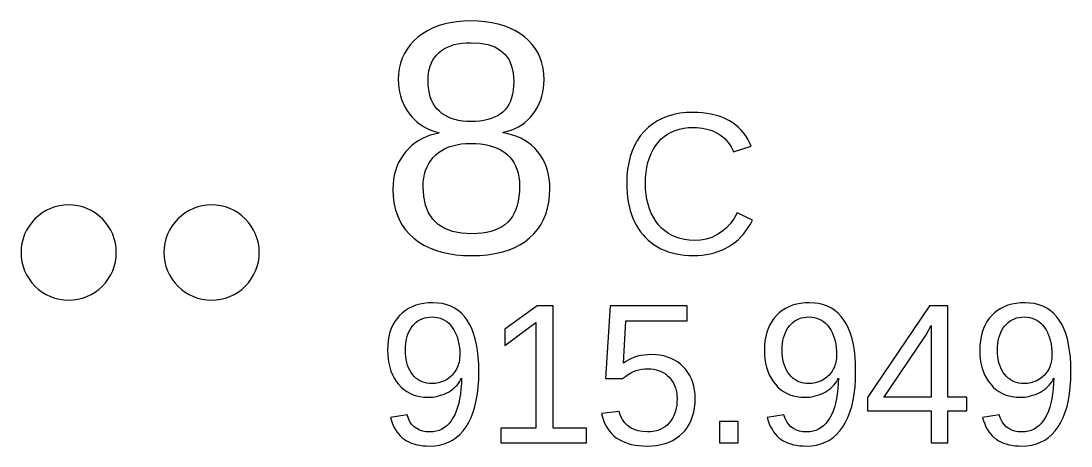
# Model space of a CAD drawing. Header units: metres. Extents: x -61 to 817, y 39 to 684.
# Drawn here: x 521.39 to 543.43, y 39.33 to 48.26 of the extents above; entities that cross this region are included whole.
import ezdxf

# ---------------------------------------------------------------- set-up
doc = ezdxf.new("R2010")
doc.units = ezdxf.units.M

msp = doc.modelspace()

# ---------------------------------------------------------------- linework, layer by layer
for p, q in [((530.835, 48.26), (530.684, 48.2558)), ((530.99, 48.2559), (530.835, 48.26)), ((529.923, 48.0544), (529.821, 47.9914)), ((530.033, 48.1089), (529.923, 48.0544)), ((530.149, 48.1551), (530.033, 48.1089)), ((530.272, 48.1929), (530.149, 48.1551)), ((530.402, 48.2223), (530.272, 48.1929)), ((530.54, 48.2432), (530.402, 48.2223)), ((530.684, 48.2558), (530.54, 48.2432)), ((531.137, 48.2435), (530.99, 48.2559)), ((531.277, 48.2229), (531.137, 48.2435)), ((531.409, 48.1941), (531.277, 48.2229)), ((531.535, 48.157), (531.409, 48.1941)), ((531.652, 48.1116), (531.535, 48.157)), ((531.762, 48.058), (531.652, 48.1116)), ((531.865, 47.9961), (531.762, 48.058)), ((529.639, 47.8419), (529.563, 47.7587)), ((529.726, 47.92), (529.639, 47.8419)), ((529.821, 47.9914), (529.726, 47.92)), ((531.961, 47.926), (531.865, 47.9961)), ((532.048, 47.8491), (531.961, 47.926)), ((532.124, 47.7664), (532.048, 47.8491)), ((529.496, 47.6703), (529.44, 47.5767)), ((529.563, 47.7587), (529.496, 47.6703)), ((530.12, 47.5522), (530.168, 47.6)), ((530.168, 47.6), (530.221, 47.6429)), ((530.221, 47.6429), (530.28, 47.6806)), ((530.28, 47.6806), (530.344, 47.7134)), ((530.344, 47.7134), (530.413, 47.7411)), ((530.413, 47.7411), (530.487, 47.7637)), ((530.487, 47.7637), (530.566, 47.7814)), ((530.566, 47.7814), (530.651, 47.794)), ((530.651, 47.794), (530.74, 47.8015)), ((530.74, 47.8015), (530.835, 47.804)), ((530.835, 47.804), (531.024, 47.794)), ((531.024, 47.794), (531.191, 47.7639)), ((531.191, 47.7639), (531.336, 47.7137)), ((531.336, 47.7137), (531.458, 47.6434)), ((531.458, 47.6434), (531.559, 47.5531)), ((532.19, 47.6779), (532.124, 47.7664)), ((532.246, 47.5836), (532.19, 47.6779)), ((529.394, 47.4781), (529.359, 47.3743)), ((529.44, 47.5767), (529.394, 47.4781)), ((529.984, 47.3113), (530.01, 47.379)), ((530.01, 47.379), (530.041, 47.4417)), ((530.041, 47.4417), (530.077, 47.4994)), ((530.077, 47.4994), (530.12, 47.5522)), ((531.559, 47.5531), (531.637, 47.4427)), ((531.637, 47.4427), (531.692, 47.3122)), ((532.292, 47.4835), (532.246, 47.5836)), ((532.328, 47.3776), (532.292, 47.4835)), ((532.353, 47.2659), (532.328, 47.3776)), ((529.333, 47.2653), (529.318, 47.1512)), ((529.359, 47.3743), (529.333, 47.2653)), ((529.942, 47.0786), (529.95, 47.1611)), ((529.95, 47.1611), (529.964, 47.2387)), ((529.964, 47.2387), (529.984, 47.3113)), ((531.692, 47.3122), (531.726, 47.1617)), ((531.726, 47.1617), (531.737, 46.991)), ((532.369, 47.1484), (532.353, 47.2659)), ((529.318, 47.1512), (529.313, 47.032)), ((529.313, 47.032), (529.316, 46.942)), ((529.316, 46.942), (529.324, 46.8545)), ((529.939, 46.991), (529.942, 47.0786)), ((529.942, 46.9021), (529.939, 46.991)), ((531.737, 46.991), (531.734, 46.8952)), ((532.374, 47.025), (532.369, 47.1484)), ((532.371, 46.935), (532.374, 47.025)), ((529.324, 46.8545), (529.338, 46.7696)), ((529.338, 46.7696), (529.358, 46.6872)), ((529.951, 46.818), (529.942, 46.9021)), ((529.965, 46.7387), (529.951, 46.818)), ((529.985, 46.6642), (529.965, 46.7387)), ((531.711, 46.7217), (531.692, 46.6441)), ((531.726, 46.8054), (531.711, 46.7217)), ((531.734, 46.8952), (531.726, 46.8054)), ((532.328, 46.6802), (532.348, 46.7626)), ((532.348, 46.7626), (532.363, 46.8475)), ((532.363, 46.8475), (532.371, 46.935)), ((529.358, 46.6872), (529.383, 46.6075)), ((529.383, 46.6075), (529.414, 46.5303)), ((529.414, 46.5303), (529.451, 46.4556)), ((530.012, 46.5946), (529.985, 46.6642)), ((530.044, 46.5297), (530.012, 46.5946)), ((530.082, 46.4697), (530.044, 46.5297)), ((531.635, 46.507), (531.598, 46.4476)), ((531.666, 46.5725), (531.635, 46.507)), ((531.692, 46.6441), (531.666, 46.5725)), ((532.235, 46.4486), (532.272, 46.5233)), ((532.272, 46.5233), (532.303, 46.6005)), ((532.303, 46.6005), (532.328, 46.6802)), ((529.451, 46.4556), (529.493, 46.3835)), ((529.493, 46.3835), (529.541, 46.314)), ((529.541, 46.314), (529.594, 46.2487)), ((530.125, 46.4144), (530.082, 46.4697)), ((530.175, 46.364), (530.125, 46.4144)), ((530.23, 46.3187), (530.175, 46.364)), ((530.289, 46.2787), (530.23, 46.3187)), ((530.354, 46.244), (530.289, 46.2787)), ((531.454, 46.3053), (531.396, 46.2684)), ((531.508, 46.347), (531.454, 46.3053)), ((531.556, 46.3943), (531.508, 46.347)), ((531.598, 46.4476), (531.556, 46.3943)), ((532.091, 46.2419), (532.144, 46.307)), ((532.144, 46.307), (532.192, 46.3765)), ((532.192, 46.3765), (532.235, 46.4486)), ((535.097, 46.296), (534.976, 46.2618)), ((535.225, 46.3205), (535.097, 46.296)), ((535.36, 46.3351), (535.225, 46.3205)), ((535.502, 46.34), (535.36, 46.3351)), ((535.602, 46.3378), (535.502, 46.34)), ((535.698, 46.3312), (535.602, 46.3378)), ((535.79, 46.3201), (535.698, 46.3312)), ((535.879, 46.3047), (535.79, 46.3201)), ((535.964, 46.2848), (535.879, 46.3047)), ((536.045, 46.2605), (535.964, 46.2848)), ((529.594, 46.2487), (529.65, 46.1886)), ((529.65, 46.1886), (529.711, 46.1339)), ((529.711, 46.1339), (529.776, 46.0845)), ((529.776, 46.0845), (529.845, 46.0404)), ((530.423, 46.2147), (530.354, 46.244)), ((530.497, 46.1907), (530.423, 46.2147)), ((530.576, 46.172), (530.497, 46.1907)), ((530.659, 46.1587), (530.576, 46.172)), ((530.748, 46.1507), (530.659, 46.1587)), ((530.841, 46.148), (530.748, 46.1507)), ((530.936, 46.1505), (530.841, 46.148)), ((531.025, 46.1579), (530.936, 46.1505)), ((531.11, 46.1702), (531.025, 46.1579)), ((531.189, 46.1873), (531.11, 46.1702)), ((531.263, 46.2095), (531.189, 46.1873)), ((531.332, 46.2365), (531.263, 46.2095)), ((531.396, 46.2684), (531.332, 46.2365)), ((531.837, 46.0374), (531.907, 46.0801)), ((531.907, 46.0801), (531.972, 46.1284)), ((531.972, 46.1284), (532.034, 46.1823)), ((532.034, 46.1823), (532.091, 46.2419)), ((534.655, 46.1005), (534.563, 46.0271)), ((534.755, 46.164), (534.655, 46.1005)), ((534.862, 46.2178), (534.755, 46.164)), ((534.976, 46.2618), (534.862, 46.2178)), ((536.123, 46.2318), (536.045, 46.2605)), ((536.197, 46.1986), (536.123, 46.2318)), ((536.267, 46.161), (536.197, 46.1986)), ((536.333, 46.1191), (536.267, 46.161)), ((536.395, 46.0729), (536.333, 46.1191)), ((536.453, 46.0225), (536.395, 46.0729)), ((529.845, 46.0404), (529.919, 46.0016)), ((529.983, 45.8604), (529.898, 45.8298)), ((529.919, 46.0016), (529.996, 45.9681)), ((530.071, 45.8848), (529.983, 45.8604)), ((529.996, 45.9681), (530.077, 45.9399)), ((530.163, 45.903), (530.071, 45.8848)), ((530.077, 45.9399), (530.163, 45.917)), ((530.163, 45.917), (530.163, 45.903)), ((531.517, 45.923), (531.603, 45.9432)), ((531.517, 45.909), (531.517, 45.923)), ((531.617, 45.8896), (531.517, 45.909)), ((531.603, 45.9432), (531.685, 45.969)), ((531.712, 45.8642), (531.617, 45.8896)), ((531.685, 45.969), (531.763, 46.0004)), ((531.803, 45.8329), (531.712, 45.8642)), ((531.763, 46.0004), (531.837, 46.0374)), ((534.399, 45.8523), (534.331, 45.753)), ((534.477, 45.944), (534.399, 45.8523)), ((534.563, 46.0271), (534.477, 45.944)), ((534.893, 45.8331), (534.965, 45.8835)), ((534.965, 45.8835), (535.042, 45.9261)), ((535.042, 45.9261), (535.124, 45.961)), ((535.124, 45.961), (535.212, 45.9881)), ((535.212, 45.9881), (535.305, 46.0075)), ((535.305, 46.0075), (535.403, 46.0192)), ((535.403, 46.0192), (535.506, 46.023)), ((535.506, 46.023), (535.572, 46.0214)), ((535.572, 46.0214), (535.637, 46.0165)), ((535.637, 46.0165), (535.699, 46.0083)), ((535.699, 46.0083), (535.76, 45.9968)), ((535.76, 45.9968), (535.818, 45.982)), ((535.818, 45.982), (535.874, 45.9639)), ((535.874, 45.9639), (535.928, 45.9426)), ((535.928, 45.9426), (535.98, 45.918)), ((535.98, 45.918), (536.03, 45.89)), ((536.03, 45.89), (536.077, 45.8592)), ((536.077, 45.8592), (536.122, 45.8255)), ((536.508, 45.9677), (536.453, 46.0225)), ((536.558, 45.9088), (536.508, 45.9677)), ((536.604, 45.8455), (536.558, 45.9088)), ((536.646, 45.7779), (536.604, 45.8455)), ((529.598, 45.6454), (529.532, 45.5838)), ((529.667, 45.7008), (529.598, 45.6454)), ((529.741, 45.75), (529.667, 45.7008)), ((529.818, 45.793), (529.741, 45.75)), ((529.898, 45.8298), (529.818, 45.793)), ((530.375, 45.613), (530.457, 45.64)), ((530.457, 45.64), (530.544, 45.661)), ((530.544, 45.661), (530.636, 45.676)), ((530.636, 45.676), (530.733, 45.685)), ((530.733, 45.685), (530.835, 45.688)), ((530.835, 45.688), (530.94, 45.6852)), ((530.94, 45.6852), (531.04, 45.6769)), ((531.04, 45.6769), (531.134, 45.6629)), ((531.134, 45.6629), (531.223, 45.6434)), ((531.223, 45.6434), (531.307, 45.6183)), ((531.307, 45.6183), (531.385, 45.5876)), ((531.888, 45.7957), (531.803, 45.8329)), ((531.968, 45.7524), (531.888, 45.7957)), ((532.043, 45.7033), (531.968, 45.7524)), ((532.112, 45.6481), (532.043, 45.7033)), ((532.177, 45.5871), (532.112, 45.6481)), ((534.271, 45.6463), (534.221, 45.532)), ((534.331, 45.753), (534.271, 45.6463)), ((534.661, 45.558), (534.709, 45.6364)), ((534.709, 45.6364), (534.765, 45.709)), ((534.765, 45.709), (534.826, 45.7749)), ((534.826, 45.7749), (534.893, 45.8331)), ((536.122, 45.8255), (536.164, 45.7889)), ((536.164, 45.7889), (536.202, 45.7494)), ((536.202, 45.7494), (536.238, 45.707)), ((536.238, 45.707), (536.271, 45.6616)), ((536.271, 45.6616), (536.3, 45.6133)), ((536.351, 45.508), (536.718, 45.63)), ((536.684, 45.7061), (536.646, 45.7779)), ((536.718, 45.63), (536.684, 45.7061)), ((529.413, 45.4433), (529.363, 45.3669)), ((529.47, 45.516), (529.413, 45.4433)), ((529.532, 45.5838), (529.47, 45.516)), ((530.043, 45.389), (530.099, 45.445)), ((530.099, 45.445), (530.16, 45.496)), ((530.16, 45.496), (530.227, 45.541)), ((530.227, 45.541), (530.298, 45.58)), ((530.298, 45.58), (530.375, 45.613)), ((531.385, 45.5876), (531.458, 45.5513)), ((531.458, 45.5513), (531.526, 45.5095)), ((531.526, 45.5095), (531.588, 45.462)), ((531.588, 45.462), (531.644, 45.4093)), ((531.644, 45.4093), (531.694, 45.3512)), ((532.237, 45.52), (532.177, 45.5871)), ((532.291, 45.4483), (532.237, 45.52)), ((532.338, 45.3727), (532.291, 45.4483)), ((534.18, 45.4102), (534.148, 45.2809)), ((534.221, 45.532), (534.18, 45.4102)), ((534.582, 45.3839), (534.618, 45.4738)), ((534.618, 45.4738), (534.661, 45.558)), ((536.3, 45.6133), (536.327, 45.5621)), ((536.327, 45.5621), (536.351, 45.508)), ((529.283, 45.2029), (529.253, 45.1153)), ((529.32, 45.2867), (529.283, 45.2029)), ((529.363, 45.3669), (529.32, 45.2867)), ((529.886, 45.12), (529.916, 45.194)), ((529.916, 45.194), (529.952, 45.2635)), ((529.952, 45.2635), (529.994, 45.3285)), ((529.994, 45.3285), (530.043, 45.389)), ((531.694, 45.3512), (531.737, 45.2877)), ((531.737, 45.2877), (531.774, 45.2188)), ((531.774, 45.2188), (531.804, 45.1444)), ((532.38, 45.2932), (532.338, 45.3727)), ((532.415, 45.2097), (532.38, 45.2932)), ((532.443, 45.1224), (532.415, 45.2097)), ((534.148, 45.2809), (534.125, 45.1441)), ((534.514, 45.0796), (534.53, 45.1868)), ((534.53, 45.1868), (534.553, 45.2882)), ((534.553, 45.2882), (534.582, 45.3839)), ((529.23, 45.024), (529.213, 44.9291)), ((529.253, 45.1153), (529.23, 45.024)), ((529.837, 44.871), (529.847, 44.9585)), ((529.847, 44.9585), (529.863, 45.0415)), ((529.863, 45.0415), (529.886, 45.12)), ((531.804, 45.1444), (531.827, 45.0647)), ((531.827, 45.0647), (531.844, 44.9796)), ((531.844, 44.9796), (531.854, 44.889)), ((532.465, 45.0311), (532.443, 45.1224)), ((532.481, 44.936), (532.465, 45.0311)), ((534.111, 44.9998), (534.107, 44.848)), ((534.125, 45.1441), (534.111, 44.9998)), ((534.501, 44.848), (534.504, 44.9667)), ((534.504, 44.9667), (534.514, 45.0796)), ((529.203, 44.8304), (529.2, 44.728)), ((529.213, 44.9291), (529.203, 44.8304)), ((529.834, 44.779), (529.837, 44.871)), ((529.846, 44.5719), (529.834, 44.779)), ((531.854, 44.889), (531.857, 44.793)), ((531.857, 44.793), (531.854, 44.6803)), ((532.491, 44.837), (532.481, 44.936)), ((532.489, 44.5905), (532.494, 44.734)), ((532.494, 44.734), (532.491, 44.837)), ((534.107, 44.848), (534.109, 44.746)), ((534.109, 44.746), (534.115, 44.647)), ((534.504, 44.7306), (534.501, 44.848)), ((529.2, 44.728), (529.205, 44.5831)), ((529.205, 44.5831), (529.221, 44.4458)), ((529.884, 44.3891), (529.846, 44.5719)), ((531.845, 44.5746), (531.829, 44.4759)), ((531.854, 44.6803), (531.845, 44.5746)), ((532.473, 44.4542), (532.489, 44.5905)), ((534.115, 44.647), (534.125, 44.5511)), ((534.125, 44.5511), (534.139, 44.4583)), ((534.514, 44.6185), (534.504, 44.7306)), ((534.531, 44.5115), (534.514, 44.6185)), ((522.012, 44.3199), (521.923, 44.278)), ((522.105, 44.353), (522.012, 44.3199)), ((522.2, 44.3768), (522.105, 44.353)), ((522.297, 44.3912), (522.2, 44.3768)), ((522.395, 44.396), (522.297, 44.3912)), ((522.493, 44.3912), (522.395, 44.396)), ((522.59, 44.3768), (522.493, 44.3912)), ((522.685, 44.353), (522.59, 44.3768)), ((522.778, 44.3199), (522.685, 44.353)), ((522.866, 44.278), (522.778, 44.3199)), ((525.012, 44.3199), (524.923, 44.278)), ((525.105, 44.353), (525.012, 44.3199)), ((525.2, 44.3768), (525.105, 44.353)), ((525.297, 44.3912), (525.2, 44.3768)), ((525.395, 44.396), (525.297, 44.3912)), ((525.493, 44.3912), (525.395, 44.396)), ((525.59, 44.3768), (525.493, 44.3912)), ((525.685, 44.353), (525.59, 44.3768)), ((525.778, 44.3199), (525.685, 44.353)), ((525.866, 44.278), (525.778, 44.3199)), ((529.221, 44.4458), (529.248, 44.3159)), ((529.248, 44.3159), (529.286, 44.1936)), ((529.947, 44.2307), (529.884, 44.3891)), ((531.78, 44.2996), (531.747, 44.2219)), ((531.808, 44.3842), (531.78, 44.2996)), ((531.829, 44.4759), (531.808, 44.3842)), ((532.41, 44.2033), (532.447, 44.3251)), ((532.447, 44.3251), (532.473, 44.4542)), ((534.139, 44.4583), (534.158, 44.3685)), ((534.158, 44.3685), (534.18, 44.2818)), ((534.555, 44.4097), (534.531, 44.5115)), ((534.586, 44.3132), (534.555, 44.4097)), ((534.623, 44.2218), (534.586, 44.3132)), ((521.688, 44.1031), (521.622, 44.0304)), ((521.76, 44.1691), (521.688, 44.1031)), ((521.839, 44.2275), (521.76, 44.1691)), ((521.923, 44.278), (521.839, 44.2275)), ((522.95, 44.2275), (522.866, 44.278)), ((523.029, 44.1691), (522.95, 44.2275)), ((523.102, 44.1031), (523.029, 44.1691)), ((523.168, 44.0304), (523.102, 44.1031)), ((524.688, 44.1031), (524.622, 44.0304)), ((524.76, 44.1691), (524.688, 44.1031)), ((524.839, 44.2275), (524.76, 44.1691)), ((524.923, 44.278), (524.839, 44.2275)), ((525.95, 44.2275), (525.866, 44.278)), ((526.029, 44.1691), (525.95, 44.2275)), ((526.102, 44.1031), (526.029, 44.1691)), ((526.168, 44.0304), (526.102, 44.1031)), ((529.286, 44.1936), (529.335, 44.0788)), ((529.335, 44.0788), (529.394, 43.9716)), ((530.036, 44.0967), (529.947, 44.2307)), ((530.149, 43.987), (530.036, 44.0967)), ((531.661, 44.0876), (531.609, 44.031)), ((531.707, 44.1513), (531.661, 44.0876)), ((531.747, 44.2219), (531.707, 44.1513)), ((532.305, 43.9811), (532.363, 44.0886)), ((532.363, 44.0886), (532.41, 44.2033)), ((534.18, 44.2818), (534.207, 44.1982)), ((534.207, 44.1982), (534.237, 44.1176)), ((534.237, 44.1176), (534.272, 44.04)), ((534.667, 44.1357), (534.623, 44.2218)), ((534.718, 44.0547), (534.667, 44.1357)), ((536.356, 44.1069), (536.277, 44.0001)), ((536.427, 44.228), (536.356, 44.1069)), ((536.744, 44.073), (536.427, 44.228)), ((536.703, 43.9945), (536.744, 44.073)), ((521.513, 43.8674), (521.471, 43.7787)), ((521.563, 43.9516), (521.513, 43.8674)), ((521.622, 44.0304), (521.563, 43.9516)), ((523.226, 43.9516), (523.168, 44.0304)), ((523.277, 43.8674), (523.226, 43.9516)), ((523.319, 43.7787), (523.277, 43.8674)), ((524.513, 43.8674), (524.471, 43.7787)), ((524.563, 43.9516), (524.513, 43.8674)), ((524.622, 44.0304), (524.563, 43.9516)), ((526.226, 43.9516), (526.168, 44.0304)), ((526.277, 43.8674), (526.226, 43.9516)), ((526.319, 43.7787), (526.277, 43.8674)), ((529.394, 43.9716), (529.464, 43.8719)), ((529.464, 43.8719), (529.545, 43.7797)), ((530.288, 43.9017), (530.149, 43.987)), ((530.452, 43.8408), (530.288, 43.9017)), ((531.338, 43.8658), (531.254, 43.8392)), ((531.415, 43.8983), (531.338, 43.8658)), ((531.486, 43.9366), (531.415, 43.8983)), ((531.551, 43.9809), (531.486, 43.9366)), ((531.609, 44.031), (531.551, 43.9809)), ((532.158, 43.7879), (532.237, 43.8809)), ((532.237, 43.8809), (532.305, 43.9811)), ((534.272, 44.04), (534.311, 43.9662)), ((534.311, 43.9662), (534.353, 43.8962)), ((534.353, 43.8962), (534.399, 43.8301)), ((534.776, 43.979), (534.718, 44.0547)), ((534.84, 43.9102), (534.776, 43.979)), ((534.908, 43.8495), (534.84, 43.9102)), ((536.192, 43.9075), (536.098, 43.8291)), ((536.277, 44.0001), (536.192, 43.9075)), ((536.61, 43.8504), (536.658, 43.9203)), ((536.658, 43.9203), (536.703, 43.9945)), ((521.438, 43.6863), (521.414, 43.5911)), ((521.471, 43.7787), (521.438, 43.6863)), ((523.352, 43.6863), (523.319, 43.7787)), ((523.376, 43.5911), (523.352, 43.6863)), ((524.438, 43.6863), (524.414, 43.5911)), ((524.471, 43.7787), (524.438, 43.6863)), ((526.352, 43.6863), (526.319, 43.7787)), ((526.376, 43.5911), (526.352, 43.6863)), ((529.545, 43.7797), (529.637, 43.695)), ((529.637, 43.695), (529.738, 43.6189)), ((530.641, 43.8042), (530.452, 43.8408)), ((530.856, 43.792), (530.641, 43.8042)), ((530.965, 43.795), (530.856, 43.792)), ((531.068, 43.8038), (530.965, 43.795)), ((531.164, 43.8186), (531.068, 43.8038)), ((531.254, 43.8392), (531.164, 43.8186)), ((531.97, 43.6244), (532.069, 43.702)), ((532.069, 43.702), (532.158, 43.7879)), ((534.399, 43.8301), (534.449, 43.7679)), ((534.449, 43.7679), (534.503, 43.7096)), ((534.503, 43.7096), (534.56, 43.6552)), ((534.56, 43.6552), (534.621, 43.6046)), ((534.981, 43.7968), (534.908, 43.8495)), ((535.06, 43.7523), (534.981, 43.7968)), ((535.142, 43.7158), (535.06, 43.7523)), ((535.23, 43.6875), (535.142, 43.7158)), ((535.323, 43.6672), (535.23, 43.6875)), ((535.42, 43.6551), (535.323, 43.6672)), ((535.522, 43.651), (535.42, 43.6551)), ((535.652, 43.6582), (535.522, 43.651)), ((535.775, 43.6795), (535.652, 43.6582)), ((535.89, 43.7151), (535.775, 43.6795)), ((535.998, 43.765), (535.89, 43.7151)), ((536.098, 43.8291), (535.998, 43.765)), ((536.382, 43.6136), (536.444, 43.6664)), ((536.444, 43.6664), (536.503, 43.7234)), ((536.503, 43.7234), (536.558, 43.7847)), ((536.558, 43.7847), (536.61, 43.8504)), ((521.4, 43.494), (521.395, 43.396)), ((521.414, 43.5911), (521.4, 43.494)), ((523.39, 43.494), (523.376, 43.5911)), ((523.395, 43.396), (523.39, 43.494)), ((524.4, 43.494), (524.395, 43.396)), ((524.414, 43.5911), (524.4, 43.494)), ((526.39, 43.494), (526.376, 43.5911)), ((526.395, 43.396), (526.39, 43.494)), ((529.738, 43.6189), (529.848, 43.5516)), ((529.848, 43.5516), (529.966, 43.4934)), ((529.966, 43.4934), (530.092, 43.4441)), ((530.092, 43.4441), (530.227, 43.4037)), ((531.482, 43.4051), (531.618, 43.4462)), ((531.618, 43.4462), (531.744, 43.4965)), ((531.744, 43.4965), (531.862, 43.5559)), ((531.862, 43.5559), (531.97, 43.6244)), ((534.621, 43.6046), (534.686, 43.5579)), ((534.686, 43.5579), (534.754, 43.515)), ((534.754, 43.515), (534.826, 43.4766)), ((534.826, 43.4766), (534.9, 43.4427)), ((534.9, 43.4427), (534.978, 43.4134)), ((534.978, 43.4134), (535.059, 43.3885)), ((535.942, 43.3904), (536.022, 43.416)), ((536.022, 43.416), (536.1, 43.4464)), ((536.1, 43.4464), (536.174, 43.4814)), ((536.174, 43.4814), (536.247, 43.521)), ((536.247, 43.521), (536.316, 43.5652)), ((536.316, 43.5652), (536.382, 43.6136)), ((521.395, 43.396), (521.4, 43.298)), ((521.4, 43.298), (521.414, 43.201)), ((521.414, 43.201), (521.438, 43.1058)), ((523.352, 43.1058), (523.376, 43.201)), ((523.376, 43.201), (523.39, 43.298)), ((523.39, 43.298), (523.395, 43.396)), ((524.395, 43.396), (524.4, 43.298)), ((524.4, 43.298), (524.414, 43.201)), ((524.414, 43.201), (524.438, 43.1058)), ((526.352, 43.1058), (526.376, 43.201)), ((526.376, 43.201), (526.39, 43.298)), ((526.39, 43.298), (526.395, 43.396)), ((530.227, 43.4037), (530.37, 43.3724)), ((530.37, 43.3724), (530.521, 43.35)), ((530.521, 43.35), (530.681, 43.3365)), ((530.681, 43.3365), (530.849, 43.332)), ((530.849, 43.332), (531.021, 43.3366)), ((531.021, 43.3366), (531.184, 43.3503)), ((531.184, 43.3503), (531.338, 43.3732)), ((531.338, 43.3732), (531.482, 43.4051)), ((535.059, 43.3885), (535.142, 43.3682)), ((535.142, 43.3682), (535.228, 43.3524)), ((535.228, 43.3524), (535.317, 43.3411)), ((535.317, 43.3411), (535.409, 43.3343)), ((535.409, 43.3343), (535.504, 43.332)), ((535.504, 43.332), (535.597, 43.3344)), ((535.597, 43.3344), (535.687, 43.3414)), ((535.687, 43.3414), (535.774, 43.353)), ((535.774, 43.353), (535.86, 43.3694)), ((535.86, 43.3694), (535.942, 43.3904)), ((521.438, 43.1058), (521.471, 43.0134)), ((521.471, 43.0134), (521.513, 42.9247)), ((523.277, 42.9247), (523.319, 43.0134)), ((523.319, 43.0134), (523.352, 43.1058)), ((524.438, 43.1058), (524.471, 43.0134)), ((524.471, 43.0134), (524.513, 42.9247)), ((526.277, 42.9247), (526.319, 43.0134)), ((526.319, 43.0134), (526.352, 43.1058)), ((521.513, 42.9247), (521.563, 42.8405)), ((521.563, 42.8405), (521.622, 42.7617)), ((521.622, 42.7617), (521.688, 42.6889)), ((523.102, 42.6889), (523.168, 42.7617)), ((523.168, 42.7617), (523.226, 42.8405)), ((523.226, 42.8405), (523.277, 42.9247)), ((524.513, 42.9247), (524.563, 42.8405)), ((524.563, 42.8405), (524.622, 42.7617)), ((524.622, 42.7617), (524.688, 42.6889)), ((526.102, 42.6889), (526.168, 42.7617)), ((526.168, 42.7617), (526.226, 42.8405)), ((526.226, 42.8405), (526.277, 42.9247)), ((521.688, 42.6889), (521.76, 42.623)), ((521.76, 42.623), (521.839, 42.5646)), ((521.839, 42.5646), (521.923, 42.5141)), ((522.866, 42.5141), (522.95, 42.5646)), ((522.95, 42.5646), (523.029, 42.623)), ((523.029, 42.623), (523.102, 42.6889)), ((524.688, 42.6889), (524.76, 42.623)), ((524.76, 42.623), (524.839, 42.5646)), ((524.839, 42.5646), (524.923, 42.5141)), ((525.866, 42.5141), (525.95, 42.5646)), ((525.95, 42.5646), (526.029, 42.623)), ((526.029, 42.623), (526.102, 42.6889)), ((521.923, 42.5141), (522.012, 42.4722)), ((522.012, 42.4722), (522.105, 42.4391)), ((522.105, 42.4391), (522.2, 42.4153)), ((522.2, 42.4153), (522.297, 42.4009)), ((522.297, 42.4009), (522.395, 42.396)), ((522.395, 42.396), (522.493, 42.4009)), ((522.493, 42.4009), (522.59, 42.4153)), ((522.59, 42.4153), (522.685, 42.4391)), ((522.685, 42.4391), (522.778, 42.4722)), ((522.778, 42.4722), (522.866, 42.5141)), ((524.923, 42.5141), (525.012, 42.4722)), ((525.012, 42.4722), (525.105, 42.4391)), ((525.105, 42.4391), (525.2, 42.4153)), ((525.2, 42.4153), (525.297, 42.4009)), ((525.297, 42.4009), (525.395, 42.396)), ((525.395, 42.396), (525.493, 42.4009)), ((525.493, 42.4009), (525.59, 42.4153)), ((525.59, 42.4153), (525.685, 42.4391)), ((525.685, 42.4391), (525.778, 42.4722)), ((525.778, 42.4722), (525.866, 42.5141)), ((529.762, 42.3106), (529.679, 42.2877)), ((529.849, 42.327), (529.762, 42.3106)), ((529.941, 42.3368), (529.849, 42.327)), ((530.038, 42.34), (529.941, 42.3368)), ((530.141, 42.3356), (530.038, 42.34)), ((530.238, 42.3222), (530.141, 42.3356)), ((530.329, 42.2999), (530.238, 42.3222)), ((537.67, 42.3106), (537.587, 42.2877)), ((537.757, 42.327), (537.67, 42.3106)), ((537.849, 42.3368), (537.757, 42.327)), ((537.946, 42.34), (537.849, 42.3368)), ((538.049, 42.3356), (537.946, 42.34)), ((538.146, 42.3222), (538.049, 42.3356)), ((538.237, 42.2999), (538.146, 42.3222)), ((542.189, 42.3106), (542.107, 42.2877)), ((542.277, 42.327), (542.189, 42.3106)), ((542.369, 42.3368), (542.277, 42.327)), ((542.466, 42.34), (542.369, 42.3368)), ((542.568, 42.3356), (542.466, 42.34)), ((542.665, 42.3222), (542.568, 42.3356)), ((542.757, 42.2999), (542.665, 42.3222)), ((529.398, 42.1306), (529.34, 42.075)), ((529.461, 42.1797), (529.398, 42.1306)), ((529.529, 42.2223), (529.461, 42.1797)), ((529.602, 42.2582), (529.529, 42.2223)), ((529.679, 42.2877), (529.602, 42.2582)), ((530.415, 42.2687), (530.329, 42.2999)), ((530.495, 42.2286), (530.415, 42.2687)), ((530.569, 42.1796), (530.495, 42.2286)), ((530.638, 42.1217), (530.569, 42.1796)), ((530.701, 42.0548), (530.638, 42.1217)), ((532.228, 42.276), (531.551, 41.789)), ((532.565, 42.276), (532.228, 42.276)), ((532.565, 39.707), (532.565, 42.276)), ((533.758, 42.276), (533.663, 40.747)), ((535.378, 42.276), (533.758, 42.276)), ((535.378, 41.965), (535.378, 42.276)), ((537.306, 42.1306), (537.248, 42.075)), ((537.369, 42.1797), (537.306, 42.1306)), ((537.437, 42.2223), (537.369, 42.1797)), ((537.51, 42.2582), (537.437, 42.2223)), ((537.587, 42.2877), (537.51, 42.2582)), ((538.323, 42.2687), (538.237, 42.2999)), ((538.403, 42.2286), (538.323, 42.2687)), ((538.477, 42.1796), (538.403, 42.2286)), ((538.546, 42.1217), (538.477, 42.1796)), ((538.609, 42.0548), (538.546, 42.1217)), ((540.463, 42.276), (539.158, 40.352)), ((540.845, 42.276), (540.463, 42.276)), ((540.845, 40.356), (540.845, 42.276)), ((541.826, 42.1306), (541.768, 42.075)), ((541.889, 42.1797), (541.826, 42.1306)), ((541.957, 42.2223), (541.889, 42.1797)), ((542.029, 42.2582), (541.957, 42.2223)), ((542.107, 42.2877), (542.029, 42.2582)), ((542.842, 42.2687), (542.757, 42.2999)), ((542.922, 42.2286), (542.842, 42.2687)), ((542.997, 42.1796), (542.922, 42.2286)), ((543.065, 42.1217), (542.997, 42.1796)), ((543.128, 42.0548), (543.065, 42.1217)), ((529.2, 41.877), (529.166, 41.8013)), ((529.241, 41.9479), (529.2, 41.877)), ((529.287, 42.0139), (529.241, 41.9479)), ((529.34, 42.075), (529.287, 42.0139)), ((529.612, 41.855), (529.647, 41.8945)), ((529.647, 41.8945), (529.684, 41.9293)), ((529.684, 41.9293), (529.725, 41.9595)), ((529.725, 41.9595), (529.768, 41.985)), ((529.768, 41.985), (529.814, 42.0059)), ((529.814, 42.0059), (529.863, 42.0221)), ((529.863, 42.0221), (529.914, 42.0338)), ((529.914, 42.0338), (529.968, 42.0407)), ((529.968, 42.0407), (530.025, 42.043)), ((530.025, 42.043), (530.082, 42.0403)), ((530.082, 42.0403), (530.137, 42.0322)), ((530.137, 42.0322), (530.19, 42.0187)), ((530.19, 42.0187), (530.239, 41.9998)), ((530.239, 41.9998), (530.286, 41.9754)), ((530.286, 41.9754), (530.33, 41.9457)), ((530.33, 41.9457), (530.372, 41.9106)), ((530.372, 41.9106), (530.411, 41.87)), ((530.411, 41.87), (530.447, 41.824)), ((530.758, 41.979), (530.701, 42.0548)), ((530.809, 41.8943), (530.758, 41.979)), ((530.855, 41.8007), (530.809, 41.8943)), ((531.551, 41.444), (532.197, 41.927)), ((532.197, 41.927), (532.197, 39.707)), ((534.037, 41.069), (534.091, 41.965)), ((534.091, 41.965), (535.378, 41.965)), ((537.109, 41.877), (537.075, 41.8013)), ((537.149, 41.9479), (537.109, 41.877)), ((537.195, 42.0139), (537.149, 41.9479)), ((537.248, 42.075), (537.195, 42.0139)), ((537.52, 41.855), (537.555, 41.8945)), ((537.555, 41.8945), (537.593, 41.9293)), ((537.593, 41.9293), (537.633, 41.9595)), ((537.633, 41.9595), (537.676, 41.985)), ((537.676, 41.985), (537.722, 42.0059)), ((537.722, 42.0059), (537.771, 42.0221)), ((537.771, 42.0221), (537.822, 42.0338)), ((537.822, 42.0338), (537.876, 42.0407)), ((537.876, 42.0407), (537.933, 42.043)), ((537.933, 42.043), (537.991, 42.0403)), ((537.991, 42.0403), (538.046, 42.0322)), ((538.046, 42.0322), (538.098, 42.0187)), ((538.098, 42.0187), (538.147, 41.9998)), ((538.147, 41.9998), (538.194, 41.9754)), ((538.194, 41.9754), (538.238, 41.9457)), ((538.238, 41.9457), (538.28, 41.9106)), ((538.28, 41.9106), (538.319, 41.87)), ((538.319, 41.87), (538.355, 41.824)), ((538.666, 41.979), (538.609, 42.0548)), ((538.717, 41.8943), (538.666, 41.979)), ((538.763, 41.8007), (538.717, 41.8943)), ((541.628, 41.877), (541.594, 41.8013)), ((541.668, 41.9479), (541.628, 41.877)), ((541.715, 42.0139), (541.668, 41.9479)), ((541.768, 42.075), (541.715, 42.0139)), ((542.04, 41.855), (542.075, 41.8945)), ((542.075, 41.8945), (542.112, 41.9293)), ((542.112, 41.9293), (542.153, 41.9595)), ((542.153, 41.9595), (542.196, 41.985)), ((542.196, 41.985), (542.242, 42.0059)), ((542.242, 42.0059), (542.29, 42.0221)), ((542.29, 42.0221), (542.342, 42.0338)), ((542.342, 42.0338), (542.396, 42.0407)), ((542.396, 42.0407), (542.453, 42.043)), ((542.453, 42.043), (542.51, 42.0403)), ((542.51, 42.0403), (542.565, 42.0322)), ((542.565, 42.0322), (542.617, 42.0187)), ((542.617, 42.0187), (542.667, 41.9998)), ((542.667, 41.9998), (542.714, 41.9754)), ((542.714, 41.9754), (542.758, 41.9457)), ((542.758, 41.9457), (542.799, 41.9106)), ((542.799, 41.9106), (542.838, 41.87)), ((542.838, 41.87), (542.875, 41.824)), ((543.186, 41.979), (543.128, 42.0548)), ((543.237, 41.8943), (543.186, 41.979)), ((543.282, 41.8007), (543.237, 41.8943)), ((529.138, 41.7206), (529.117, 41.635)), ((529.166, 41.8013), (529.138, 41.7206)), ((529.491, 41.6065), (529.507, 41.6627)), ((529.507, 41.6627), (529.528, 41.7157)), ((529.528, 41.7157), (529.552, 41.7654)), ((529.552, 41.7654), (529.58, 41.8118)), ((529.58, 41.8118), (529.612, 41.855)), ((530.447, 41.824), (530.48, 41.7736)), ((530.48, 41.7736), (530.509, 41.7197)), ((530.509, 41.7197), (530.534, 41.6624)), ((530.534, 41.6624), (530.555, 41.6015)), ((530.894, 41.698), (530.855, 41.8007)), ((530.927, 41.5864), (530.894, 41.698)), ((531.551, 41.789), (531.551, 41.444)), ((537.047, 41.7206), (537.025, 41.635)), ((537.075, 41.8013), (537.047, 41.7206)), ((537.399, 41.6065), (537.416, 41.6627)), ((537.416, 41.6627), (537.436, 41.7157)), ((537.436, 41.7157), (537.46, 41.7654)), ((537.46, 41.7654), (537.488, 41.8118)), ((537.488, 41.8118), (537.52, 41.855)), ((538.355, 41.824), (538.388, 41.7736)), ((538.388, 41.7736), (538.417, 41.7197)), ((538.417, 41.7197), (538.442, 41.6624)), ((538.442, 41.6624), (538.464, 41.6015)), ((538.802, 41.698), (538.763, 41.8007)), ((538.835, 41.5864), (538.802, 41.698)), ((539.637, 40.546), (540.392, 41.6688)), ((540.392, 41.6688), (540.499, 41.864)), ((540.499, 41.864), (540.499, 40.356)), ((541.566, 41.7206), (541.544, 41.635)), ((541.594, 41.8013), (541.566, 41.7206)), ((541.918, 41.6065), (541.935, 41.6627)), ((541.935, 41.6627), (541.956, 41.7157)), ((541.956, 41.7157), (541.98, 41.7654)), ((541.98, 41.7654), (542.008, 41.8118)), ((542.008, 41.8118), (542.04, 41.855)), ((542.875, 41.824), (542.908, 41.7736)), ((542.908, 41.7736), (542.937, 41.7197)), ((542.937, 41.7197), (542.962, 41.6624)), ((542.962, 41.6624), (542.983, 41.6015)), ((543.322, 41.698), (543.282, 41.8007)), ((543.355, 41.5864), (543.322, 41.698)), ((529.092, 41.4492), (529.089, 41.349)), ((529.101, 41.5446), (529.092, 41.4492)), ((529.117, 41.635), (529.101, 41.5446)), ((529.463, 41.4183), (529.468, 41.4843)), ((529.468, 41.4843), (529.478, 41.547)), ((529.478, 41.547), (529.491, 41.6065)), ((530.555, 41.6015), (530.573, 41.5372)), ((530.573, 41.5372), (530.586, 41.4694)), ((530.586, 41.4694), (530.596, 41.3981)), ((530.954, 41.4659), (530.927, 41.5864)), ((530.976, 41.3364), (530.954, 41.4659)), ((537, 41.4492), (536.997, 41.349)), ((537.009, 41.5446), (537, 41.4492)), ((537.025, 41.635), (537.009, 41.5446)), ((537.371, 41.4183), (537.377, 41.4843)), ((537.377, 41.4843), (537.386, 41.547)), ((537.386, 41.547), (537.399, 41.6065)), ((538.464, 41.6015), (538.481, 41.5372)), ((538.481, 41.5372), (538.495, 41.4694)), ((538.495, 41.4694), (538.504, 41.3981)), ((538.863, 41.4659), (538.835, 41.5864)), ((538.884, 41.3364), (538.863, 41.4659)), ((541.52, 41.4492), (541.517, 41.349)), ((541.529, 41.5446), (541.52, 41.4492)), ((541.544, 41.635), (541.529, 41.5446)), ((541.89, 41.4183), (541.896, 41.4843)), ((541.896, 41.4843), (541.905, 41.547)), ((541.905, 41.547), (541.918, 41.6065)), ((542.983, 41.6015), (543.001, 41.5372)), ((543.001, 41.5372), (543.014, 41.4694)), ((543.014, 41.4694), (543.024, 41.3981)), ((543.382, 41.4659), (543.355, 41.5864)), ((543.403, 41.3364), (543.382, 41.4659)), ((529.089, 41.349), (529.092, 41.2514)), ((529.092, 41.2514), (529.1, 41.1582)), ((529.461, 41.349), (529.463, 41.4183)), ((529.463, 41.2783), (529.461, 41.349)), ((529.468, 41.2109), (529.463, 41.2783)), ((529.478, 41.1468), (529.468, 41.2109)), ((530.596, 41.3981), (530.602, 41.3233)), ((530.604, 41.245), (530.6, 41.1687)), ((530.602, 41.3233), (530.604, 41.245)), ((530.991, 41.1979), (530.976, 41.3364)), ((534.335, 41.2159), (534.27, 41.1956)), ((534.404, 41.2317), (534.335, 41.2159)), ((534.475, 41.243), (534.404, 41.2317)), ((534.549, 41.2498), (534.475, 41.243)), ((534.625, 41.252), (534.549, 41.2498)), ((534.717, 41.2489), (534.625, 41.252)), ((534.804, 41.2394), (534.717, 41.2489)), ((534.886, 41.2237), (534.804, 41.2394)), ((534.965, 41.2017), (534.886, 41.2237)), ((536.997, 41.349), (537, 41.2514)), ((537, 41.2514), (537.008, 41.1582)), ((537.369, 41.349), (537.371, 41.4183)), ((537.371, 41.2783), (537.369, 41.349)), ((537.377, 41.2109), (537.371, 41.2783)), ((537.386, 41.1468), (537.377, 41.2109)), ((538.504, 41.3981), (538.51, 41.3233)), ((538.512, 41.245), (538.508, 41.1687)), ((538.51, 41.3233), (538.512, 41.245)), ((538.899, 41.1979), (538.884, 41.3364)), ((541.517, 41.349), (541.519, 41.2514)), ((541.519, 41.2514), (541.528, 41.1582)), ((541.889, 41.349), (541.89, 41.4183)), ((541.89, 41.2783), (541.889, 41.349)), ((541.896, 41.2109), (541.89, 41.2783)), ((541.905, 41.1468), (541.896, 41.2109)), ((543.024, 41.3981), (543.03, 41.3233)), ((543.032, 41.245), (543.028, 41.1687)), ((543.03, 41.3233), (543.032, 41.245)), ((543.419, 41.1979), (543.403, 41.3364)), ((529.1, 41.1582), (529.114, 41.0694)), ((529.114, 41.0694), (529.134, 40.9849)), ((529.491, 41.0861), (529.478, 41.1468)), ((529.507, 41.0288), (529.491, 41.0861)), ((529.528, 40.9748), (529.507, 41.0288)), ((530.557, 40.9942), (530.542, 40.9622)), ((530.569, 41.0273), (530.557, 40.9942)), ((530.58, 41.0612), (530.569, 41.0273)), ((530.588, 41.0961), (530.58, 41.0612)), ((530.595, 41.1319), (530.588, 41.0961)), ((530.6, 41.1687), (530.595, 41.1319)), ((531, 41.0504), (530.991, 41.1979)), ((531.003, 40.894), (531, 41.0504)), ((534.091, 41.1074), (534.037, 41.069)), ((534.148, 41.1413), (534.091, 41.1074)), ((534.208, 41.1707), (534.148, 41.1413)), ((534.27, 41.1956), (534.208, 41.1707)), ((535.039, 41.1733), (534.965, 41.2017)), ((535.109, 41.1387), (535.039, 41.1733)), ((535.175, 41.0978), (535.109, 41.1387)), ((535.237, 41.0506), (535.175, 41.0978)), ((535.294, 40.997), (535.237, 41.0506)), ((535.347, 40.9385), (535.294, 40.997)), ((537.008, 41.1582), (537.023, 41.0694)), ((537.023, 41.0694), (537.043, 40.9849)), ((537.399, 41.0861), (537.386, 41.1468)), ((537.416, 41.0288), (537.399, 41.0861)), ((537.436, 40.9748), (537.416, 41.0288)), ((538.465, 40.9942), (538.45, 40.9622)), ((538.477, 41.0273), (538.465, 40.9942)), ((538.488, 41.0612), (538.477, 41.0273)), ((538.497, 41.0961), (538.488, 41.0612)), ((538.503, 41.1319), (538.497, 41.0961)), ((538.508, 41.1687), (538.503, 41.1319)), ((538.908, 41.0504), (538.899, 41.1979)), ((538.911, 40.894), (538.908, 41.0504)), ((541.528, 41.1582), (541.542, 41.0694)), ((541.542, 41.0694), (541.562, 40.9849)), ((541.918, 41.0861), (541.905, 41.1468)), ((541.935, 41.0288), (541.918, 41.0861)), ((541.956, 40.9748), (541.935, 41.0288)), ((542.984, 40.9942), (542.97, 40.9622)), ((542.997, 41.0273), (542.984, 40.9942)), ((543.008, 41.0612), (542.997, 41.0273)), ((543.016, 41.0961), (543.008, 41.0612)), ((543.023, 41.1319), (543.016, 41.0961)), ((543.028, 41.1687), (543.023, 41.1319)), ((543.428, 41.0504), (543.419, 41.1979)), ((543.431, 40.894), (543.428, 41.0504)), ((529.134, 40.9849), (529.16, 40.9048)), ((529.16, 40.9048), (529.191, 40.829)), ((529.191, 40.829), (529.228, 40.7577)), ((529.552, 40.9242), (529.528, 40.9748)), ((529.58, 40.8769), (529.552, 40.9242)), ((529.612, 40.833), (529.58, 40.8769)), ((529.647, 40.7934), (529.612, 40.833)), ((529.684, 40.7584), (529.647, 40.7934)), ((530.397, 40.7759), (530.371, 40.7554)), ((530.422, 40.7979), (530.397, 40.7759)), ((530.446, 40.8215), (530.422, 40.7979)), ((530.468, 40.8466), (530.446, 40.8215)), ((530.489, 40.8732), (530.468, 40.8466)), ((530.508, 40.9014), (530.489, 40.8732)), ((530.542, 40.9622), (530.508, 40.9014)), ((531, 40.731), (531.003, 40.894)), ((534.021, 40.747), (534.078, 40.7936)), ((534.078, 40.7936), (534.134, 40.8338)), ((534.134, 40.8338), (534.191, 40.8675)), ((534.191, 40.8675), (534.247, 40.8948)), ((534.247, 40.8948), (534.304, 40.9159)), ((534.304, 40.9159), (534.362, 40.9321)), ((534.362, 40.9321), (534.423, 40.9438)), ((534.423, 40.9438), (534.485, 40.9507)), ((534.485, 40.9507), (534.549, 40.953)), ((534.549, 40.953), (534.611, 40.9509)), ((534.611, 40.9509), (534.669, 40.9444)), ((534.669, 40.9444), (534.725, 40.9337)), ((534.725, 40.9337), (534.777, 40.9187)), ((534.777, 40.9187), (534.827, 40.8993)), ((534.827, 40.8993), (534.874, 40.8757)), ((534.874, 40.8757), (534.918, 40.8478)), ((534.918, 40.8478), (534.959, 40.8156)), ((534.959, 40.8156), (534.997, 40.779)), ((534.997, 40.779), (535.032, 40.7393)), ((535.393, 40.8761), (535.347, 40.9385)), ((535.433, 40.8099), (535.393, 40.8761)), ((535.467, 40.7399), (535.433, 40.8099)), ((537.043, 40.9849), (537.068, 40.9048)), ((537.068, 40.9048), (537.099, 40.829)), ((537.099, 40.829), (537.136, 40.7577)), ((537.46, 40.9242), (537.436, 40.9748)), ((537.488, 40.8769), (537.46, 40.9242)), ((537.52, 40.833), (537.488, 40.8769)), ((537.555, 40.7934), (537.52, 40.833)), ((537.592, 40.7584), (537.555, 40.7934)), ((538.306, 40.7759), (538.279, 40.7554)), ((538.331, 40.7979), (538.306, 40.7759)), ((538.354, 40.8215), (538.331, 40.7979)), ((538.376, 40.8466), (538.354, 40.8215)), ((538.397, 40.8732), (538.376, 40.8466)), ((538.416, 40.9014), (538.397, 40.8732)), ((538.45, 40.9622), (538.416, 40.9014)), ((538.908, 40.731), (538.911, 40.894)), ((541.562, 40.9849), (541.588, 40.9048)), ((541.588, 40.9048), (541.619, 40.829)), ((541.619, 40.829), (541.656, 40.7577)), ((541.98, 40.9242), (541.956, 40.9748)), ((542.008, 40.8769), (541.98, 40.9242)), ((542.04, 40.833), (542.008, 40.8769)), ((542.074, 40.7934), (542.04, 40.833)), ((542.112, 40.7584), (542.074, 40.7934)), ((542.825, 40.7759), (542.799, 40.7554)), ((542.85, 40.7979), (542.825, 40.7759)), ((542.874, 40.8215), (542.85, 40.7979)), ((542.896, 40.8466), (542.874, 40.8215)), ((542.917, 40.8732), (542.896, 40.8466)), ((542.936, 40.9014), (542.917, 40.8732)), ((542.97, 40.9622), (542.936, 40.9014)), ((543.427, 40.731), (543.431, 40.894)), ((529.228, 40.7577), (529.271, 40.6907)), ((529.271, 40.6907), (529.319, 40.628)), ((529.319, 40.628), (529.372, 40.571)), ((529.372, 40.571), (529.429, 40.5206)), ((529.724, 40.728), (529.684, 40.7584)), ((529.767, 40.7024), (529.724, 40.728)), ((529.813, 40.6814), (529.767, 40.7024)), ((529.861, 40.665), (529.813, 40.6814)), ((529.911, 40.6534), (529.861, 40.665)), ((529.965, 40.6464), (529.911, 40.6534)), ((530.021, 40.644), (529.965, 40.6464)), ((530.09, 40.6477), (530.021, 40.644)), ((530.157, 40.6588), (530.09, 40.6477)), ((530.221, 40.6774), (530.157, 40.6588)), ((530.284, 40.7033), (530.221, 40.6774)), ((530.343, 40.7365), (530.284, 40.7033)), ((530.371, 40.7554), (530.343, 40.7365)), ((530.445, 40.5189), (530.482, 40.548)), ((530.482, 40.548), (530.515, 40.5789)), ((530.515, 40.5789), (530.546, 40.6116)), ((530.546, 40.6116), (530.574, 40.646)), ((530.574, 40.646), (530.599, 40.6823)), ((530.599, 40.6823), (530.621, 40.7203)), ((530.621, 40.7203), (530.641, 40.76)), ((530.637, 40.642), (530.629, 40.5302)), ((530.641, 40.76), (530.637, 40.642)), ((530.973, 40.4307), (530.99, 40.5766)), ((530.99, 40.5766), (531, 40.731)), ((533.663, 40.747), (534.021, 40.747)), ((535.032, 40.7393), (535.063, 40.6968)), ((535.063, 40.6968), (535.09, 40.6517)), ((535.09, 40.6517), (535.113, 40.6039)), ((535.113, 40.6039), (535.131, 40.5535)), ((535.131, 40.5535), (535.146, 40.5004)), ((535.495, 40.6662), (535.467, 40.7399)), ((535.517, 40.5886), (535.495, 40.6662)), ((535.532, 40.5072), (535.517, 40.5886)), ((537.136, 40.7577), (537.179, 40.6907)), ((537.179, 40.6907), (537.227, 40.628)), ((537.227, 40.628), (537.28, 40.571)), ((537.28, 40.571), (537.337, 40.5206)), ((537.633, 40.728), (537.592, 40.7584)), ((537.675, 40.7024), (537.633, 40.728)), ((537.721, 40.6814), (537.675, 40.7024)), ((537.769, 40.665), (537.721, 40.6814)), ((537.82, 40.6534), (537.769, 40.665)), ((537.873, 40.6464), (537.82, 40.6534)), ((537.929, 40.644), (537.873, 40.6464)), ((537.998, 40.6477), (537.929, 40.644)), ((538.065, 40.6588), (537.998, 40.6477)), ((538.13, 40.6774), (538.065, 40.6588)), ((538.192, 40.7033), (538.13, 40.6774)), ((538.251, 40.7365), (538.192, 40.7033)), ((538.279, 40.7554), (538.251, 40.7365)), ((538.354, 40.5189), (538.39, 40.548)), ((538.39, 40.548), (538.424, 40.5789)), ((538.424, 40.5789), (538.454, 40.6116)), ((538.454, 40.6116), (538.482, 40.646)), ((538.482, 40.646), (538.507, 40.6823)), ((538.507, 40.6823), (538.53, 40.7203)), ((538.53, 40.7203), (538.549, 40.76)), ((538.545, 40.642), (538.537, 40.5302)), ((538.549, 40.76), (538.545, 40.642)), ((538.881, 40.4307), (538.898, 40.5766)), ((538.898, 40.5766), (538.908, 40.731)), ((541.656, 40.7577), (541.698, 40.6907)), ((541.698, 40.6907), (541.747, 40.628)), ((541.747, 40.628), (541.8, 40.571)), ((541.8, 40.571), (541.857, 40.5206)), ((542.152, 40.728), (542.112, 40.7584)), ((542.195, 40.7024), (542.152, 40.728)), ((542.24, 40.6814), (542.195, 40.7024)), ((542.288, 40.665), (542.24, 40.6814)), ((542.339, 40.6534), (542.288, 40.665)), ((542.393, 40.6464), (542.339, 40.6534)), ((542.449, 40.644), (542.393, 40.6464)), ((542.518, 40.6477), (542.449, 40.644)), ((542.585, 40.6588), (542.518, 40.6477)), ((542.649, 40.6774), (542.585, 40.6588)), ((542.711, 40.7033), (542.649, 40.6774)), ((542.771, 40.7365), (542.711, 40.7033)), ((542.799, 40.7554), (542.771, 40.7365)), ((542.873, 40.5189), (542.91, 40.548)), ((542.91, 40.548), (542.943, 40.5789)), ((542.943, 40.5789), (542.974, 40.6116)), ((542.974, 40.6116), (543.002, 40.646)), ((543.002, 40.646), (543.027, 40.6823)), ((543.027, 40.6823), (543.049, 40.7203)), ((543.049, 40.7203), (543.069, 40.76)), ((543.065, 40.642), (543.057, 40.5302)), ((543.069, 40.76), (543.065, 40.642)), ((543.401, 40.4307), (543.417, 40.5766)), ((543.417, 40.5766), (543.427, 40.731)), ((529.429, 40.5206), (529.49, 40.4769)), ((529.49, 40.4769), (529.554, 40.44)), ((529.554, 40.44), (529.623, 40.4098)), ((529.623, 40.4098), (529.695, 40.3863)), ((529.695, 40.3863), (529.771, 40.3695)), ((529.771, 40.3695), (529.85, 40.3594)), ((529.85, 40.3594), (529.934, 40.356)), ((529.934, 40.356), (529.985, 40.3574)), ((529.985, 40.3574), (530.036, 40.3615)), ((530.036, 40.3615), (530.086, 40.3683)), ((530.086, 40.3683), (530.134, 40.3778)), ((530.134, 40.3778), (530.182, 40.39)), ((530.182, 40.39), (530.229, 40.4049)), ((530.229, 40.4049), (530.275, 40.4226)), ((530.275, 40.4226), (530.32, 40.4429)), ((530.32, 40.4429), (530.364, 40.466)), ((530.364, 40.466), (530.406, 40.4916)), ((530.406, 40.4916), (530.445, 40.5189)), ((530.617, 40.4246), (530.601, 40.3252)), ((530.629, 40.5302), (530.617, 40.4246)), ((530.95, 40.2934), (530.973, 40.4307)), ((535.146, 40.5004), (535.156, 40.4446)), ((535.156, 40.4446), (535.162, 40.3861)), ((535.162, 40.3861), (535.164, 40.325)), ((535.541, 40.422), (535.532, 40.5072)), ((535.544, 40.333), (535.541, 40.422)), ((535.541, 40.2319), (535.544, 40.333)), ((537.337, 40.5206), (537.398, 40.4769)), ((537.398, 40.4769), (537.463, 40.44)), ((537.463, 40.44), (537.531, 40.4098)), ((537.531, 40.4098), (537.603, 40.3863)), ((537.603, 40.3863), (537.679, 40.3695)), ((537.679, 40.3695), (537.759, 40.3594)), ((537.759, 40.3594), (537.842, 40.356)), ((537.842, 40.356), (537.894, 40.3574)), ((537.894, 40.3574), (537.944, 40.3615)), ((537.944, 40.3615), (537.994, 40.3683)), ((537.994, 40.3683), (538.043, 40.3778)), ((538.043, 40.3778), (538.09, 40.39)), ((538.09, 40.39), (538.137, 40.4049)), ((538.137, 40.4049), (538.183, 40.4226)), ((538.183, 40.4226), (538.228, 40.4429)), ((538.228, 40.4429), (538.272, 40.466)), ((538.272, 40.466), (538.314, 40.4916)), ((538.314, 40.4916), (538.354, 40.5189)), ((538.526, 40.4246), (538.51, 40.3252)), ((538.537, 40.5302), (538.526, 40.4246)), ((538.858, 40.2934), (538.881, 40.4307)), ((539.158, 40.352), (539.158, 40.068)), ((539.496, 40.356), (539.528, 40.396)), ((540.499, 40.356), (539.496, 40.356)), ((539.528, 40.396), (539.637, 40.546)), ((541.247, 40.356), (540.845, 40.356)), ((541.247, 40.068), (541.247, 40.356)), ((541.857, 40.5206), (541.918, 40.4769)), ((541.918, 40.4769), (541.982, 40.44)), ((541.982, 40.44), (542.05, 40.4098)), ((542.05, 40.4098), (542.123, 40.3863)), ((542.123, 40.3863), (542.199, 40.3695)), ((542.199, 40.3695), (542.278, 40.3594)), ((542.278, 40.3594), (542.362, 40.356)), ((542.362, 40.356), (542.413, 40.3574)), ((542.413, 40.3574), (542.464, 40.3615)), ((542.464, 40.3615), (542.513, 40.3683)), ((542.513, 40.3683), (542.562, 40.3778)), ((542.562, 40.3778), (542.61, 40.39)), ((542.61, 40.39), (542.657, 40.4049)), ((542.657, 40.4049), (542.703, 40.4226)), ((542.703, 40.4226), (542.748, 40.4429)), ((542.748, 40.4429), (542.792, 40.466)), ((542.792, 40.466), (542.834, 40.4916)), ((542.834, 40.4916), (542.873, 40.5189)), ((543.045, 40.4246), (543.029, 40.3252)), ((543.057, 40.5302), (543.045, 40.4246)), ((543.378, 40.2934), (543.401, 40.4307)), ((530.557, 40.1449), (530.529, 40.0641)), ((530.581, 40.2319), (530.557, 40.1449)), ((530.601, 40.3252), (530.581, 40.2319)), ((530.884, 40.0447), (530.92, 40.1648)), ((530.92, 40.1648), (530.95, 40.2934)), ((535.146, 40.1245), (535.132, 40.0645)), ((535.156, 40.1879), (535.146, 40.1245)), ((535.162, 40.2547), (535.156, 40.1879)), ((535.164, 40.325), (535.162, 40.2547)), ((535.515, 40.0444), (535.531, 40.1357)), ((535.531, 40.1357), (535.541, 40.2319)), ((538.466, 40.1449), (538.437, 40.0641)), ((538.49, 40.2319), (538.466, 40.1449)), ((538.51, 40.3252), (538.49, 40.2319)), ((538.792, 40.0447), (538.828, 40.1648)), ((538.828, 40.1648), (538.858, 40.2934)), ((542.985, 40.1449), (542.957, 40.0641)), ((543.009, 40.2319), (542.985, 40.1449)), ((543.029, 40.3252), (543.009, 40.2319)), ((543.311, 40.0447), (543.348, 40.1648)), ((543.348, 40.1648), (543.378, 40.2934)), ((529.497, 39.984), (529.148, 39.929)), ((529.148, 39.929), (529.169, 39.8612)), ((529.524, 39.9091), (529.497, 39.984)), ((529.558, 39.843), (529.524, 39.9091)), ((530.461, 39.921), (530.421, 39.8593)), ((530.497, 39.9895), (530.461, 39.921)), ((530.529, 40.0641), (530.497, 39.9895)), ((530.791, 39.8303), (530.841, 39.9332)), ((530.841, 39.9332), (530.884, 40.0447)), ((533.949, 40.056), (533.58, 40.013)), ((533.58, 40.013), (533.597, 39.9414)), ((533.597, 39.9414), (533.618, 39.8736)), ((533.979, 39.9668), (533.949, 40.056)), ((534.018, 39.8881), (533.979, 39.9668)), ((534.066, 39.8199), (534.018, 39.8881)), ((535.064, 39.9051), (535.033, 39.8589)), ((535.091, 39.9548), (535.064, 39.9051)), ((535.113, 40.0079), (535.091, 39.9548)), ((535.132, 40.0645), (535.113, 40.0079)), ((535.462, 39.8764), (535.491, 39.9579)), ((535.491, 39.9579), (535.515, 40.0444)), ((537.405, 39.984), (537.056, 39.929)), ((537.056, 39.929), (537.077, 39.8612)), ((537.433, 39.9091), (537.405, 39.984)), ((537.466, 39.843), (537.433, 39.9091)), ((538.369, 39.921), (538.329, 39.8593)), ((538.405, 39.9895), (538.369, 39.921)), ((538.437, 40.0641), (538.405, 39.9895)), ((538.699, 39.8303), (538.749, 39.9332)), ((538.749, 39.9332), (538.792, 40.0447)), ((539.158, 40.068), (540.499, 40.068)), ((540.499, 40.068), (540.499, 39.396)), ((540.845, 40.068), (541.247, 40.068)), ((540.845, 39.396), (540.845, 40.068)), ((541.925, 39.984), (541.576, 39.929)), ((541.576, 39.929), (541.596, 39.8612)), ((541.952, 39.9091), (541.925, 39.984)), ((541.986, 39.843), (541.952, 39.9091)), ((542.889, 39.921), (542.849, 39.8593)), ((542.925, 39.9895), (542.889, 39.921)), ((542.957, 40.0641), (542.925, 39.9895)), ((543.219, 39.8303), (543.268, 39.9332)), ((543.268, 39.9332), (543.311, 40.0447)), ((529.169, 39.8612), (529.192, 39.7976)), ((529.192, 39.7976), (529.219, 39.7384)), ((529.219, 39.7384), (529.248, 39.6834)), ((529.248, 39.6834), (529.28, 39.6327)), ((529.599, 39.7857), (529.558, 39.843)), ((529.646, 39.7372), (529.599, 39.7857)), ((529.699, 39.6976), (529.646, 39.7372)), ((529.759, 39.6667), (529.699, 39.6976)), ((529.825, 39.6447), (529.759, 39.6667)), ((530.227, 39.6851), (530.17, 39.6597)), ((530.281, 39.7178), (530.227, 39.6851)), ((530.331, 39.7577), (530.281, 39.7178)), ((530.378, 39.8049), (530.331, 39.7577)), ((530.421, 39.8593), (530.378, 39.8049)), ((530.673, 39.6512), (530.735, 39.736)), ((530.735, 39.736), (530.791, 39.8303)), ((532.197, 39.707), (531.468, 39.707)), ((531.468, 39.707), (531.468, 39.396)), ((533.261, 39.707), (532.565, 39.707)), ((533.261, 39.396), (533.261, 39.707)), ((533.618, 39.8736), (533.644, 39.8097)), ((533.644, 39.8097), (533.674, 39.7496)), ((533.674, 39.7496), (533.708, 39.6934)), ((533.708, 39.6934), (533.747, 39.641)), ((534.123, 39.7622), (534.066, 39.8199)), ((534.189, 39.715), (534.123, 39.7622)), ((534.263, 39.6783), (534.189, 39.715)), ((534.347, 39.652), (534.263, 39.6783)), ((534.776, 39.6676), (534.722, 39.6516)), ((534.826, 39.6881), (534.776, 39.6676)), ((534.874, 39.7133), (534.826, 39.6881)), ((534.919, 39.743), (534.874, 39.7133)), ((534.96, 39.7772), (534.919, 39.743)), ((534.998, 39.816), (534.96, 39.7772)), ((535.033, 39.8589), (534.998, 39.816)), ((535.333, 39.661), (535.382, 39.7279)), ((535.382, 39.7279), (535.425, 39.7997)), ((535.425, 39.7997), (535.462, 39.8764)), ((536.449, 39.844), (536.053, 39.844)), ((536.053, 39.844), (536.053, 39.396)), ((536.449, 39.396), (536.449, 39.844)), ((537.077, 39.8612), (537.1, 39.7976)), ((537.1, 39.7976), (537.127, 39.7384)), ((537.127, 39.7384), (537.156, 39.6834)), ((537.156, 39.6834), (537.188, 39.6327)), ((537.507, 39.7857), (537.466, 39.843)), ((537.554, 39.7372), (537.507, 39.7857)), ((537.607, 39.6976), (537.554, 39.7372)), ((537.667, 39.6667), (537.607, 39.6976)), ((537.733, 39.6447), (537.667, 39.6667)), ((538.135, 39.6851), (538.078, 39.6597)), ((538.189, 39.7178), (538.135, 39.6851)), ((538.239, 39.7577), (538.189, 39.7178)), ((538.286, 39.8049), (538.239, 39.7577)), ((538.329, 39.8593), (538.286, 39.8049)), ((538.581, 39.6512), (538.643, 39.736)), ((538.643, 39.736), (538.699, 39.8303)), ((541.596, 39.8612), (541.62, 39.7976)), ((541.62, 39.7976), (541.646, 39.7384)), ((541.646, 39.7384), (541.675, 39.6834)), ((541.675, 39.6834), (541.707, 39.6327)), ((542.026, 39.7857), (541.986, 39.843)), ((542.073, 39.7372), (542.026, 39.7857)), ((542.127, 39.6976), (542.073, 39.7372)), ((542.186, 39.6667), (542.127, 39.6976)), ((542.253, 39.6447), (542.186, 39.6667)), ((542.655, 39.6851), (542.598, 39.6597)), ((542.709, 39.7178), (542.655, 39.6851)), ((542.759, 39.7577), (542.709, 39.7178)), ((542.806, 39.8049), (542.759, 39.7577)), ((542.849, 39.8593), (542.806, 39.8049)), ((543.1, 39.6512), (543.163, 39.736)), ((543.163, 39.736), (543.219, 39.8303)), ((529.28, 39.6327), (529.315, 39.5864)), ((529.315, 39.5864), (529.352, 39.5443)), ((529.352, 39.5443), (529.393, 39.5065)), ((529.393, 39.5065), (529.436, 39.473)), ((529.436, 39.473), (529.482, 39.4434)), ((529.898, 39.6314), (529.825, 39.6447)), ((529.977, 39.627), (529.898, 39.6314)), ((530.045, 39.6307), (529.977, 39.627)), ((530.109, 39.6416), (530.045, 39.6307)), ((530.17, 39.6597), (530.109, 39.6416)), ((530.367, 39.4118), (530.452, 39.4567)), ((530.452, 39.4567), (530.531, 39.5116)), ((530.531, 39.5116), (530.605, 39.5764)), ((530.605, 39.5764), (530.673, 39.6512)), ((533.747, 39.641), (533.79, 39.5925)), ((533.79, 39.5925), (533.837, 39.5479)), ((533.837, 39.5479), (533.889, 39.507)), ((533.889, 39.507), (533.946, 39.4703)), ((533.946, 39.4703), (534.006, 39.4379)), ((534.439, 39.6363), (534.347, 39.652)), ((534.54, 39.631), (534.439, 39.6363)), ((534.604, 39.6333), (534.54, 39.631)), ((534.664, 39.6402), (534.604, 39.6333)), ((534.722, 39.6516), (534.664, 39.6402)), ((534.997, 39.4144), (535.075, 39.4507)), ((535.075, 39.4507), (535.147, 39.4935)), ((535.147, 39.4935), (535.214, 39.543)), ((535.214, 39.543), (535.276, 39.599)), ((535.276, 39.599), (535.333, 39.661)), ((537.188, 39.6327), (537.223, 39.5864)), ((537.223, 39.5864), (537.26, 39.5443)), ((537.26, 39.5443), (537.301, 39.5065)), ((537.301, 39.5065), (537.344, 39.473)), ((537.344, 39.473), (537.391, 39.4434)), ((537.806, 39.6314), (537.733, 39.6447)), ((537.885, 39.627), (537.806, 39.6314)), ((537.953, 39.6307), (537.885, 39.627)), ((538.017, 39.6416), (537.953, 39.6307)), ((538.078, 39.6597), (538.017, 39.6416)), ((538.275, 39.4118), (538.36, 39.4567)), ((538.36, 39.4567), (538.439, 39.5116)), ((538.439, 39.5116), (538.513, 39.5764)), ((538.513, 39.5764), (538.581, 39.6512)), ((541.707, 39.6327), (541.742, 39.5864)), ((541.742, 39.5864), (541.78, 39.5443)), ((541.78, 39.5443), (541.82, 39.5065)), ((541.82, 39.5065), (541.864, 39.473)), ((541.864, 39.473), (541.91, 39.4434)), ((542.325, 39.6314), (542.253, 39.6447)), ((542.405, 39.627), (542.325, 39.6314)), ((542.472, 39.6307), (542.405, 39.627)), ((542.537, 39.6416), (542.472, 39.6307)), ((542.598, 39.6597), (542.537, 39.6416)), ((542.794, 39.4118), (542.879, 39.4567)), ((542.879, 39.4567), (542.959, 39.5116)), ((542.959, 39.5116), (543.032, 39.5764)), ((543.032, 39.5764), (543.1, 39.6512)), ((529.482, 39.4434), (529.532, 39.4173)), ((529.532, 39.4173), (529.585, 39.3947)), ((529.585, 39.3947), (529.641, 39.3756)), ((529.641, 39.3756), (529.701, 39.3599)), ((529.701, 39.3599), (529.763, 39.3477)), ((529.763, 39.3477), (529.829, 39.339)), ((529.829, 39.339), (529.898, 39.3338)), ((529.898, 39.3338), (529.971, 39.332)), ((529.971, 39.332), (530.078, 39.337)), ((530.078, 39.337), (530.18, 39.352)), ((530.18, 39.352), (530.276, 39.3769)), ((530.276, 39.3769), (530.367, 39.4118)), ((531.468, 39.396), (533.261, 39.396)), ((534.006, 39.4379), (534.07, 39.4098)), ((534.07, 39.4098), (534.138, 39.3861)), ((534.138, 39.3861), (534.209, 39.3666)), ((534.209, 39.3666), (534.285, 39.3515)), ((534.285, 39.3515), (534.364, 39.3407)), ((534.364, 39.3407), (534.447, 39.3342)), ((534.447, 39.3342), (534.533, 39.332)), ((534.533, 39.332), (534.636, 39.3353)), ((534.636, 39.3353), (534.734, 39.3452)), ((534.734, 39.3452), (534.827, 39.3617)), ((534.827, 39.3617), (534.915, 39.3848)), ((534.915, 39.3848), (534.997, 39.4144)), ((536.053, 39.396), (536.449, 39.396)), ((537.391, 39.4434), (537.44, 39.4173)), ((537.44, 39.4173), (537.493, 39.3947)), ((537.493, 39.3947), (537.55, 39.3756)), ((537.55, 39.3756), (537.609, 39.3599)), ((537.609, 39.3599), (537.672, 39.3477)), ((537.672, 39.3477), (537.738, 39.339)), ((537.738, 39.339), (537.807, 39.3338)), ((537.807, 39.3338), (537.879, 39.332)), ((537.879, 39.332), (537.986, 39.337)), ((537.986, 39.337), (538.088, 39.352)), ((538.088, 39.352), (538.184, 39.3769)), ((538.184, 39.3769), (538.275, 39.4118)), ((540.499, 39.396), (540.845, 39.396)), ((541.91, 39.4434), (541.96, 39.4173)), ((541.96, 39.4173), (542.013, 39.3947)), ((542.013, 39.3947), (542.069, 39.3756)), ((542.069, 39.3756), (542.128, 39.3599)), ((542.128, 39.3599), (542.191, 39.3477)), ((542.191, 39.3477), (542.257, 39.339)), ((542.257, 39.339), (542.326, 39.3338)), ((542.326, 39.3338), (542.399, 39.332)), ((542.399, 39.332), (542.506, 39.337)), ((542.506, 39.337), (542.608, 39.352)), ((542.608, 39.352), (542.704, 39.3769)), ((542.704, 39.3769), (542.794, 39.4118))]:
    msp.add_line(p, q)

doc.saveas('drawing.dxf')
